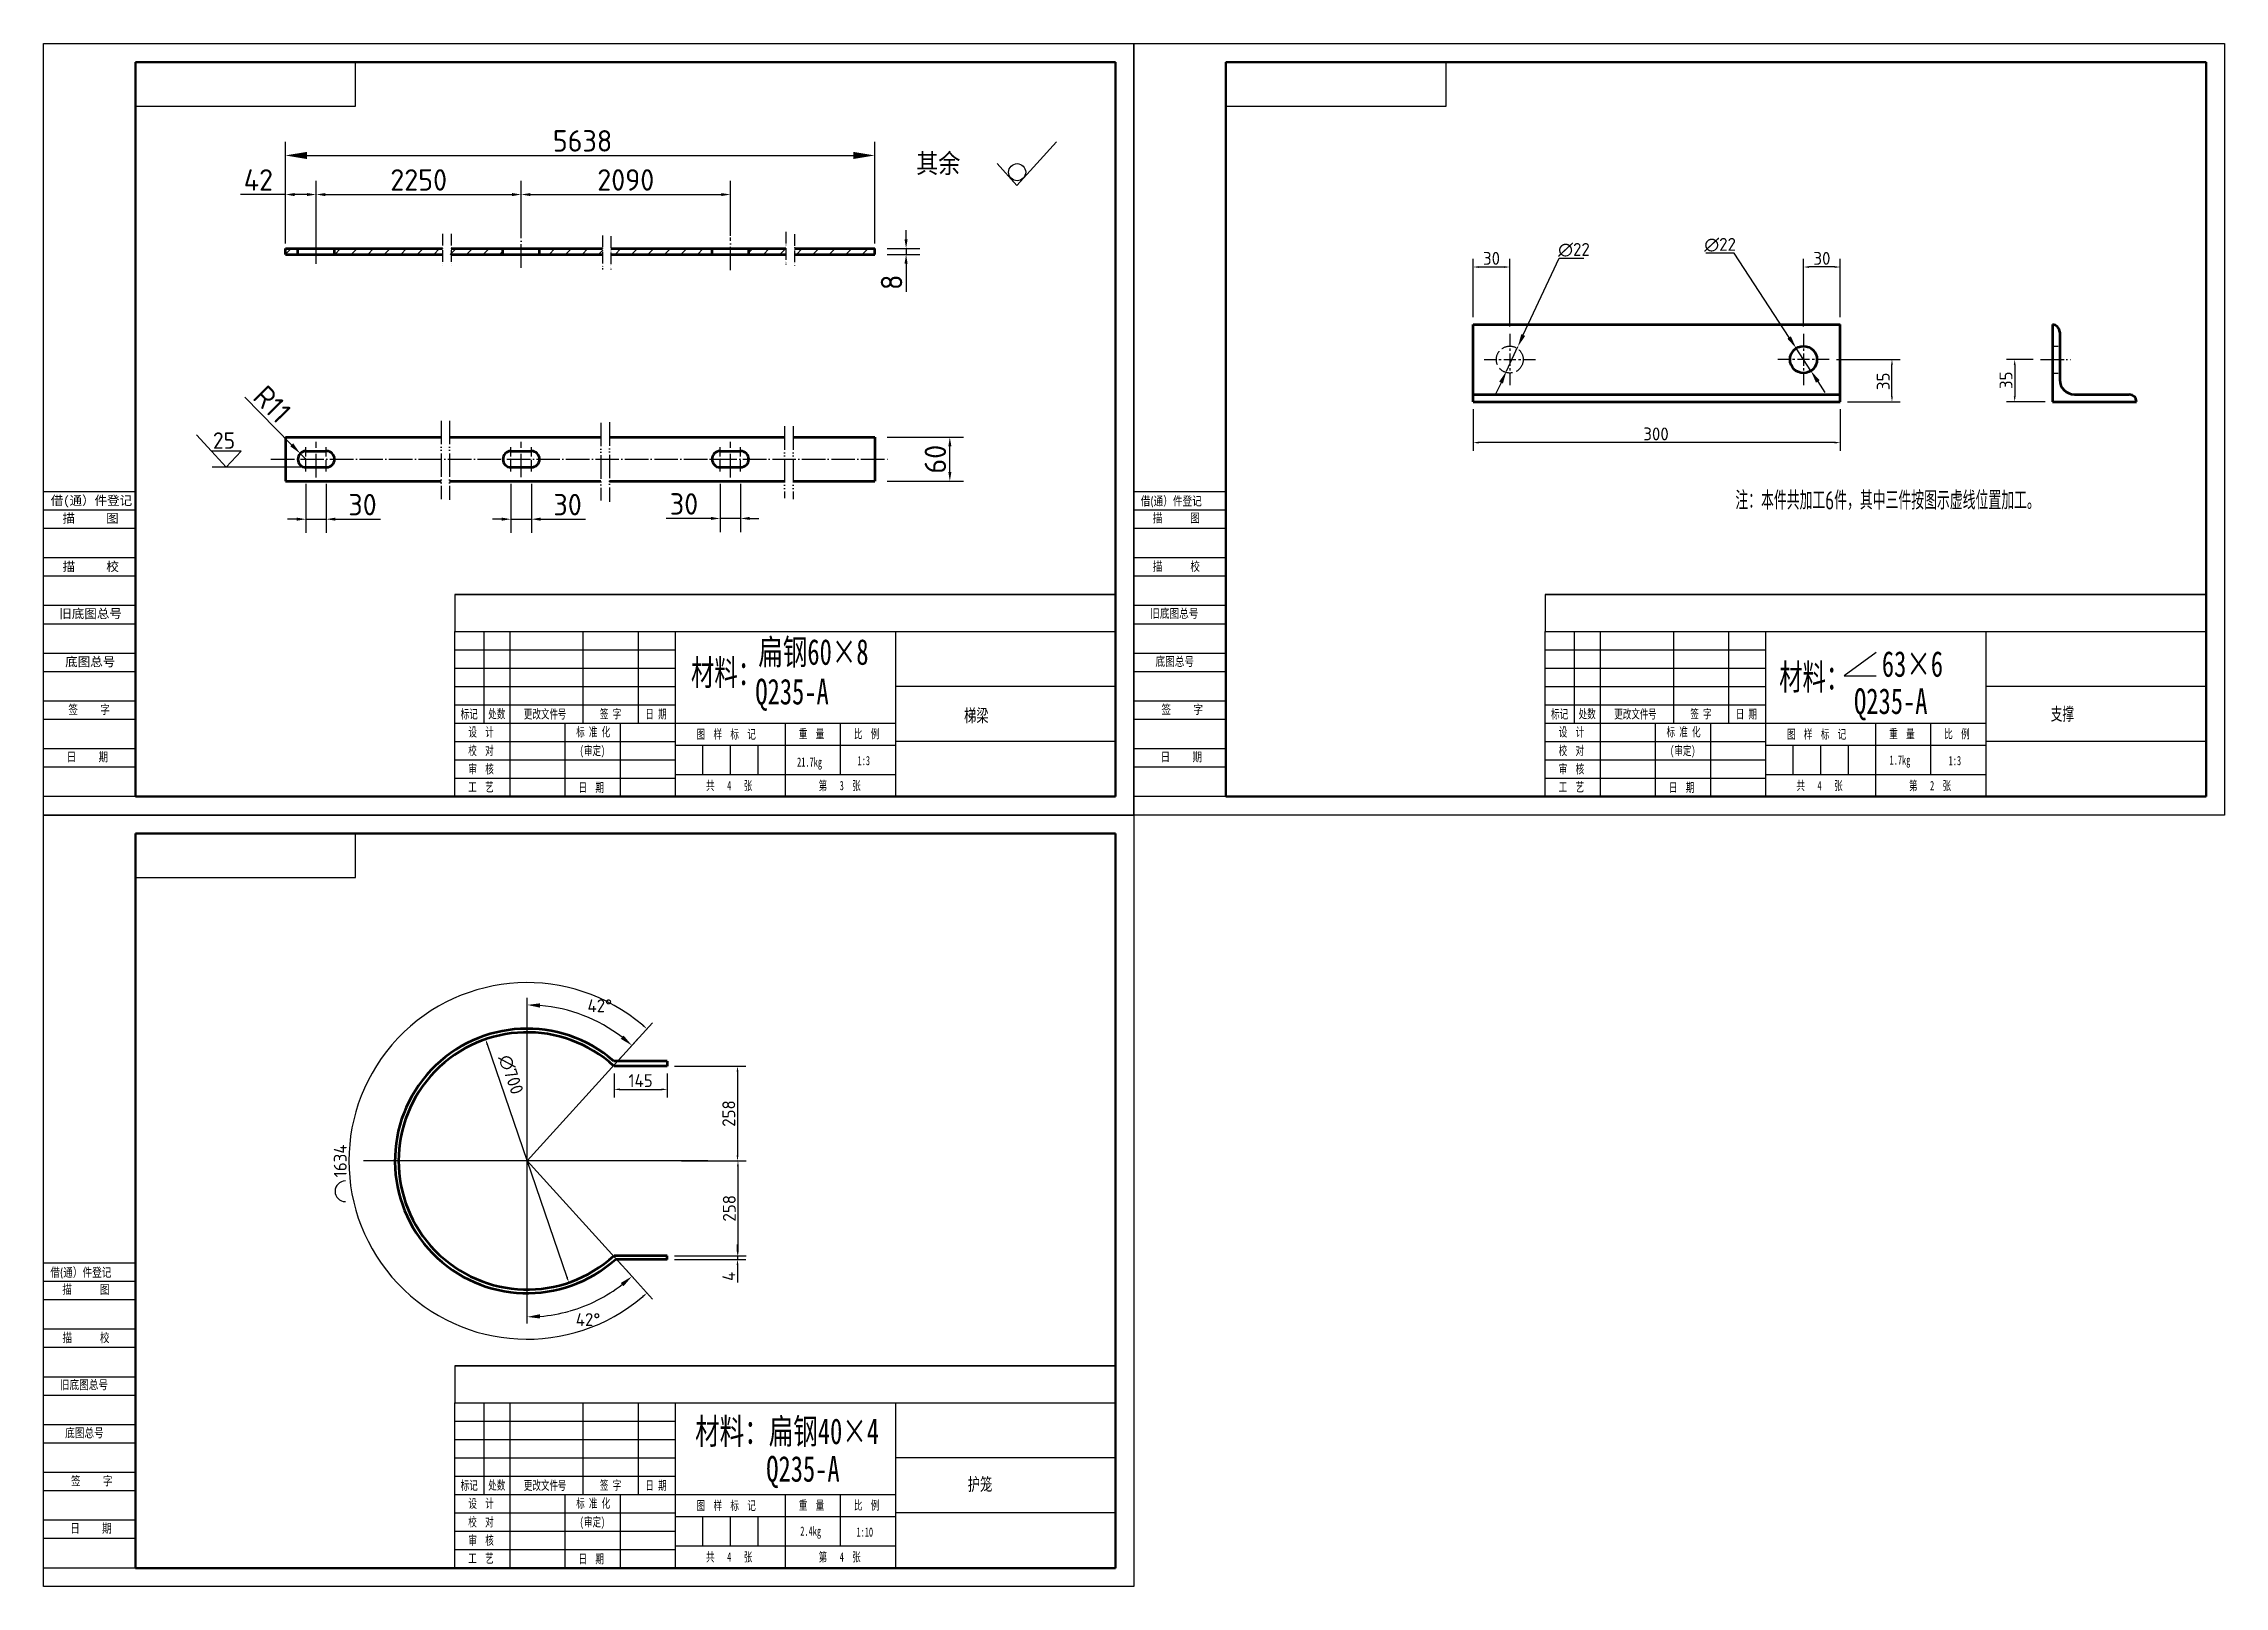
# Model space of a CAD drawing. Header units: millimetres. Extents: x 1134 to 2916, y 369 to 1629.
import ezdxf
from ezdxf.enums import TextEntityAlignment as Align

# ---------------------------------------------------------------- set-up
doc = ezdxf.new("R2010")
doc.units = ezdxf.units.MM
doc.header["$LTSCALE"] = 4
for name, pattern in [('ACAD_ISO02W100', [15, 12, -3]), ('ACAD_ISO04W100', [30, 24, -3, 0, -3]), ('ACAD_ISO05W100', [33, 24, -3, 0, -3, 0, -3]), ('CENTER', [2, 1.25, -0.25, 0.25, -0.25])]:
    doc.linetypes.add(name, pattern=pattern)
for name, color, linetype in [('双点画线', 6, 'ACAD_ISO05W100'), ('标注', 8, 'Continuous'), ('点画线', 1, 'ACAD_ISO04W100'), ('虚线', 2, 'ACAD_ISO02W100')]:
    doc.layers.add(name, color=color, linetype=linetype)
doc.layers.add('粗实线', color=4, linetype='Continuous', lineweight=70)
doc.styles.add('GB', font='Tssdeng.shx', dxfattribs={"bigfont": 'hztxt.shx'})
doc.styles.get("Standard").update_dxf_attribs({"font": 'Tssdeng.shx', "bigfont": 'hztxt.shx'})
doc.styles.add('标准', font='SIMFANG.TTF', dxfattribs={"width": 0.667})
doc.dimstyles.new('GB', dxfattribs={"dimscale": 5, "dimtxt": 3.5, "dimasz": 3.5, "dimexe": 2.25, "dimexo": 2, "dimtad": 1, "dimdec": 0, "dimtxsty": 'GB', "dimcen": 2.5, "dimadec": 0, "dimazin": 0, "dimtfac": 1, "dimtdec": 0, "dimtmove": 0, "dimatfit": 3, "dimfxl": 0, "dimarcsym": 0})
doc.dimstyles.new('GB$0', dxfattribs={"dimscale": 5, "dimtxt": 3.5, "dimasz": 1.5, "dimexe": 2.25, "dimexo": 2, "dimtad": 1, "dimdec": 0, "dimtxsty": 'GB', "dimcen": 2.5, "dimadec": 0, "dimazin": 0, "dimtfac": 1, "dimtdec": 0, "dimtmove": 0, "dimatfit": 3, "dimfxl": 0, "dimarcsym": 0})

# ---------------------------------------------------------------- blocks, each defined once
blk = doc.blocks.new('*D1')
at = {"layer": 'Defpoints', "color": 0}
for p in [(1813, 1537.8), (1331.4, 1455.8), (1813, 1455.8)]:
    blk.add_point(p, dxfattribs=at)
at = {"layer": '标注', "color": 0, "lineweight": -2}
for p, q in [((1331.4, 1465.8), (1331.4, 1549)), ((1348.9, 1537.8), (1795.5, 1537.8)), ((1813, 1465.8), (1813, 1549))]:
    blk.add_line(p, q, dxfattribs=at)
at = {"layer": '标注', "color": 0}
for points in [[(1348.9, 1540.7), (1348.9, 1534.9), (1331.4, 1537.8)], [(1795.5, 1540.7), (1795.5, 1534.9), (1813, 1537.8)]]:
    blk.add_solid(points, dxfattribs=at)
at = {"layer": '标注', "color": 0, "insert": (1574.2, 1549.7), "char_height": 17.5, "attachment_point": 5, "style": 'GB'}
blk.add_mtext('5638', dxfattribs=at)
blk = doc.blocks.new('*D2')
at = {"layer": 'Defpoints', "color": 0}
for p in [(1348.2, 1279.7), (1364.8, 1279.7), (1364.8, 1240.7)]:
    blk.add_point(p, dxfattribs=at)
at = {"layer": '标注', "color": 0, "lineweight": -2}
for p, q in [((1348.2, 1269.7), (1348.2, 1229.5)), ((1364.8, 1269.7), (1364.8, 1229.5)), ((1340.7, 1240.7), (1333.2, 1240.7)), ((1348.2, 1240.7), (1364.8, 1240.7)), ((1372.3, 1240.7), (1409, 1240.7))]:
    blk.add_line(p, q, dxfattribs=at)
at = {"layer": '标注', "color": 0}
for points in [[(1340.7, 1242), (1340.7, 1239.5), (1348.2, 1240.7)], [(1372.3, 1242), (1372.3, 1239.5), (1364.8, 1240.7)]]:
    blk.add_solid(points, dxfattribs=at)
at = {"layer": '标注', "color": 0, "insert": (1394.4, 1252.6), "char_height": 17.5, "attachment_point": 5, "style": 'GB'}
blk.add_mtext('30', dxfattribs=at)
blk = doc.blocks.new('*D3')
at = {"layer": 'Defpoints', "color": 0}
for p in [(1343.5, 1294.4), (1348.2, 1289.7)]:
    blk.add_point(p, dxfattribs=at)
at = {"layer": '标注', "color": 0, "lineweight": -2}
for p, q in [((1298.1, 1340.5), (1336.5, 1301.5)), ((1348.2, 1289.7), (1343.5, 1294.4))]:
    blk.add_line(p, q, dxfattribs=at)
at = {"layer": '标注', "color": 0}
blk.add_solid([(1337.7, 1302.7), (1335.3, 1300.3), (1343.5, 1294.4)], dxfattribs=at)
at = {"layer": '标注', "color": 0, "insert": (1320.6, 1334.6), "char_height": 17.5, "attachment_point": 5, "rotation": 314.5573, "style": 'GB'}
blk.add_mtext('R11', dxfattribs=at)
blk = doc.blocks.new('*D4')
at = {"layer": 'Defpoints', "color": 0}
for p in [(1356.5, 1505.9), (1331.4, 1465.8), (1356.5, 1454.4)]:
    blk.add_point(p, dxfattribs=at)
at = {"layer": '标注', "color": 0, "lineweight": -2}
for p, q in [((1331.4, 1475.8), (1331.4, 1517.1)), ((1356.5, 1464.4), (1356.5, 1517.1)), ((1331.4, 1505.9), (1294.7, 1505.9)), ((1349, 1505.9), (1338.9, 1505.9))]:
    blk.add_line(p, q, dxfattribs=at)
at = {"layer": '标注', "color": 0}
for points in [[(1338.9, 1507.1), (1338.9, 1504.6), (1331.4, 1505.9)], [(1349, 1507.1), (1349, 1504.6), (1356.5, 1505.9)]]:
    blk.add_solid(points, dxfattribs=at)
at = {"layer": '标注', "color": 0, "insert": (1309.3, 1517.8), "char_height": 17.5, "attachment_point": 5, "style": 'GB'}
blk.add_mtext('42', dxfattribs=at)
blk = doc.blocks.new('*D5')
at = {"layer": 'Defpoints', "color": 0}
for p in [(1515.7, 1279.7), (1532.4, 1279.7), (1532.4, 1240.7)]:
    blk.add_point(p, dxfattribs=at)
at = {"layer": '标注', "color": 0, "lineweight": -2}
for p, q in [((1515.7, 1269.7), (1515.7, 1229.5)), ((1532.4, 1269.7), (1532.4, 1229.5)), ((1508.2, 1240.7), (1500.7, 1240.7)), ((1515.7, 1240.7), (1532.4, 1240.7)), ((1539.9, 1240.7), (1576.5, 1240.7))]:
    blk.add_line(p, q, dxfattribs=at)
at = {"layer": '标注', "color": 0}
for points in [[(1508.2, 1242), (1508.2, 1239.5), (1515.7, 1240.7)], [(1539.9, 1242), (1539.9, 1239.5), (1532.4, 1240.7)]]:
    blk.add_solid(points, dxfattribs=at)
at = {"layer": '标注', "color": 0, "insert": (1562, 1252.6), "char_height": 17.5, "attachment_point": 5, "style": 'GB'}
blk.add_mtext('30', dxfattribs=at)
blk = doc.blocks.new('*D6')
at = {"layer": 'Defpoints', "color": 0}
for p in [(1686.6, 1279.7), (1703.3, 1279.7), (1703.3, 1241.3)]:
    blk.add_point(p, dxfattribs=at)
at = {"layer": '标注', "color": 0, "lineweight": -2}
for p, q in [((1686.6, 1269.7), (1686.6, 1230.1)), ((1703.3, 1269.7), (1703.3, 1230.1)), ((1679.1, 1241.3), (1642.5, 1241.3)), ((1703.3, 1241.3), (1686.6, 1241.3)), ((1710.8, 1241.3), (1718.3, 1241.3))]:
    blk.add_line(p, q, dxfattribs=at)
at = {"layer": '标注', "color": 0}
for points in [[(1679.1, 1242.6), (1679.1, 1240.1), (1686.6, 1241.3)], [(1710.8, 1242.6), (1710.8, 1240.1), (1703.3, 1241.3)]]:
    blk.add_solid(points, dxfattribs=at)
at = {"layer": '标注', "color": 0, "insert": (1657.1, 1253.2), "char_height": 17.5, "attachment_point": 5, "style": 'GB'}
blk.add_mtext('30', dxfattribs=at)
blk = doc.blocks.new('*D7')
at = {"layer": 'Defpoints', "color": 0}
for p in [(1524.1, 1505.9), (1356.5, 1487.9), (1524.1, 1462.1)]:
    blk.add_point(p, dxfattribs=at)
at = {"layer": '标注', "color": 0, "lineweight": -2}
for p, q in [((1356.5, 1497.9), (1356.5, 1517.1)), ((1524.1, 1472.1), (1524.1, 1517.1)), ((1364, 1505.9), (1516.6, 1505.9))]:
    blk.add_line(p, q, dxfattribs=at)
at = {"layer": '标注', "color": 0}
for points in [[(1364, 1507.1), (1364, 1504.6), (1356.5, 1505.9)], [(1516.6, 1507.1), (1516.6, 1504.6), (1524.1, 1505.9)]]:
    blk.add_solid(points, dxfattribs=at)
at = {"layer": '标注', "color": 0, "insert": (1440.3, 1517.8), "char_height": 17.5, "attachment_point": 5, "style": 'GB'}
blk.add_mtext('2250', dxfattribs=at)
blk = doc.blocks.new('*D8')
at = {"layer": 'Defpoints', "color": 0}
for p in [(1524.1, 1505.9), (1695, 1505.9), (1695, 1462.1)]:
    blk.add_point(p, dxfattribs=at)
at = {"layer": '标注', "color": 0, "lineweight": -2}
for p, q in [((1524.1, 1515.9), (1524.1, 1517.1)), ((1695, 1472.1), (1695, 1517.1)), ((1531.6, 1505.9), (1687.5, 1505.9))]:
    blk.add_line(p, q, dxfattribs=at)
at = {"layer": '标注', "color": 0}
for points in [[(1531.6, 1507.1), (1531.6, 1504.6), (1524.1, 1505.9)], [(1687.5, 1507.1), (1687.5, 1504.6), (1695, 1505.9)]]:
    blk.add_solid(points, dxfattribs=at)
at = {"layer": '标注', "color": 0, "insert": (1609.5, 1517.8), "char_height": 17.5, "attachment_point": 5, "style": 'GB'}
blk.add_mtext('2090', dxfattribs=at)
blk = doc.blocks.new('*D9')
at = {"layer": 'Defpoints', "color": 0}
for p in [(1813, 1307.7), (1874.3, 1307.7), (1813, 1271.7)]:
    blk.add_point(p, dxfattribs=at)
at = {"layer": '标注', "color": 0, "lineweight": -2}
for p, q in [((1823, 1307.7), (1885.6, 1307.7)), ((1874.3, 1279.2), (1874.3, 1300.2)), ((1823, 1271.7), (1885.6, 1271.7))]:
    blk.add_line(p, q, dxfattribs=at)
at = {"layer": '标注', "color": 0}
for points in [[(1873.1, 1300.2), (1875.6, 1300.2), (1874.3, 1307.7)], [(1873.1, 1279.2), (1875.6, 1279.2), (1874.3, 1271.7)]]:
    blk.add_solid(points, dxfattribs=at)
at = {"layer": '标注', "color": 0, "insert": (1862.5, 1289.7), "char_height": 17.5, "attachment_point": 5, "rotation": 90, "style": 'GB'}
blk.add_mtext('60', dxfattribs=at)
blk = doc.blocks.new('*D10')
at = {"layer": 'Defpoints', "color": 0}
for p in [(1813, 1461.8), (1813, 1457), (1838.6, 1457)]:
    blk.add_point(p, dxfattribs=at)
at = {"layer": '标注', "color": 0, "lineweight": -2}
for p, q in [((1823, 1461.8), (1849.8, 1461.8)), ((1838.6, 1469.3), (1838.6, 1476.8)), ((1838.6, 1461.8), (1838.6, 1457)), ((1823, 1457), (1849.8, 1457)), ((1838.6, 1449.5), (1838.6, 1426.4))]:
    blk.add_line(p, q, dxfattribs=at)
at = {"layer": '标注', "color": 0}
for points in [[(1837.3, 1469.3), (1839.8, 1469.3), (1838.6, 1461.8)], [(1837.3, 1449.5), (1839.8, 1449.5), (1838.6, 1457)]]:
    blk.add_solid(points, dxfattribs=at)
at = {"layer": '标注', "color": 0, "insert": (1826.7, 1434.2), "char_height": 17.5, "attachment_point": 5, "rotation": 90, "style": 'GB'}
blk.add_mtext('8', dxfattribs=at)

msp = doc.modelspace()

# ---------------------------------------------------------------- hatches: boundary and pattern name
at = {"layer": '标注'}
h = msp.add_hatch(dxfattribs=at)
h.set_pattern_fill('ANSI31', color=256, scale=3, style=0)
h.set_pattern_definition([(45, (1331.3515, 1457.041), (-6.7352, 6.7352), [])])
h.paths.add_polyline_path([(1341.6, 1461.8), (1331.4, 1461.8), (1331.4, 1457), (1341.6, 1457)])
h.paths.add_polyline_path([(1509.1, 1461.8), (1371.6, 1461.8), (1371.6, 1457), (1509.1, 1457)])
h.paths.add_polyline_path([(1813, 1461.8), (1710, 1461.8), (1710, 1457), (1813, 1457)])
h.paths.add_polyline_path([(1590.4, 1457), (1590.4, 1461.8), (1539.1, 1461.8), (1539.1, 1457)])
h.paths.add_polyline_path([(1597.4, 1461.8), (1597.4, 1457), (1680, 1457), (1680, 1461.8)])

# ---------------------------------------------------------------- linework, layer by layer
at = {"lineweight": -3}
for p, q in [((1133.8, 999.1), (1133.8, 1629.1)), ((1133.8, 1629.1), (2024.8, 1629.1)), ((2024.8, 1629.1), (2024.8, 999.1)), ((2024.8, 999.1), (2024.8, 1629.1)), ((2024.8, 1629.1), (2915.8, 1629.1)), ((2915.8, 1629.1), (2915.8, 999.1)), ((1388.8, 1578.1), (1388.8, 1614.1)), ((2279.8, 1578.1), (2279.8, 1614.1)), ((1208.8, 1578.1), (1388.8, 1578.1)), ((2099.8, 1578.1), (2279.8, 1578.1)), ((1208.8, 1263.1), (1133.8, 1263.1)), ((1208.8, 1248.1), (1133.8, 1248.1)), ((2009.8, 1242.1), (2009.8, 1263.1)), ((2099.8, 1263.1), (2024.8, 1263.1)), ((2099.8, 1248.1), (2024.8, 1248.1)), ((2900.8, 1242.1), (2900.8, 1263.1)), ((1208.8, 1233.1), (1133.8, 1233.1)), ((2009.8, 1221.1), (2009.8, 1242.1)), ((2099.8, 1233.1), (2024.8, 1233.1)), ((2900.8, 1221.1), (2900.8, 1242.1)), ((2009.8, 1221.1), (2009.8, 1179.1)), ((2009.8, 1179.1), (2009.8, 1221.1)), ((2009.8, 1221.1), (2009.8, 1179.1)), ((2900.8, 1221.1), (2900.8, 1179.1)), ((2900.8, 1179.1), (2900.8, 1221.1)), ((2900.8, 1221.1), (2900.8, 1179.1)), ((1208.8, 1209.1), (1133.8, 1209.1)), ((1208.8, 1194.1), (1133.8, 1194.1)), ((2099.8, 1209.1), (2024.8, 1209.1)), ((2099.8, 1194.1), (2024.8, 1194.1)), ((1469.8, 1179.1), (1493.8, 1179.1)), ((2009.8, 1179.1), (1469.8, 1179.1)), ((1469.8, 1179.1), (1469.8, 1149.1)), ((1493.8, 1179.1), (1613.8, 1179.1)), ((1613.8, 1179.1), (1745.8, 1179.1)), ((1745.8, 1179.1), (1769.8, 1179.1)), ((1769.8, 1179.1), (1883.8, 1179.1)), ((1883.8, 1179.1), (1949.8, 1179.1)), ((1949.8, 1179.1), (2009.8, 1179.1)), ((2009.8, 1149.1), (2009.8, 1179.1)), ((2360.8, 1179.1), (2384.8, 1179.1)), ((2900.8, 1179.1), (2360.8, 1179.1)), ((2360.8, 1179.1), (2360.8, 1149.1)), ((2384.8, 1179.1), (2504.8, 1179.1)), ((2504.8, 1179.1), (2636.8, 1179.1)), ((2636.8, 1179.1), (2660.8, 1179.1)), ((2660.8, 1179.1), (2774.8, 1179.1)), ((2774.8, 1179.1), (2840.8, 1179.1)), ((2840.8, 1179.1), (2900.8, 1179.1)), ((2900.8, 1149.1), (2900.8, 1179.1)), ((1208.8, 1170.1), (1133.8, 1170.1)), ((2099.8, 1170.1), (2024.8, 1170.1)), ((1208.8, 1155.1), (1133.8, 1155.1)), ((1469.8, 1014.1), (1469.8, 1149.1)), ((1469.8, 1149.1), (2009.8, 1149.1)), ((1469.8, 1149.1), (2009.8, 1149.1)), ((1493.8, 1074.1), (1493.8, 1149.1)), ((1514.8, 1149.1), (1514.8, 1014.1)), ((1574.8, 1074.1), (1574.8, 1149.1)), ((1619.8, 1074.1), (1619.8, 1149.1)), ((1649.8, 1149.1), (1649.8, 1014.1)), ((1829.8, 1149.1), (1829.8, 1014.1)), ((2009.8, 1149.1), (2009.8, 1014.1)), ((2099.8, 1155.1), (2024.8, 1155.1)), ((2360.8, 1014.1), (2360.8, 1149.1)), ((2360.8, 1149.1), (2900.8, 1149.1)), ((2360.8, 1149.1), (2900.8, 1149.1)), ((2384.8, 1074.1), (2384.8, 1149.1)), ((2405.8, 1149.1), (2405.8, 1014.1)), ((2465.8, 1074.1), (2465.8, 1149.1)), ((2510.8, 1074.1), (2510.8, 1149.1)), ((2540.8, 1149.1), (2540.8, 1014.1)), ((2720.8, 1149.1), (2720.8, 1014.1)), ((2900.8, 1149.1), (2900.8, 1014.1)), ((1208.8, 1131.1), (1133.8, 1131.1)), ((1208.8, 1131.1), (1133.8, 1131.1)), ((1469.8, 1134.1), (1649.8, 1134.1)), ((2099.8, 1131.1), (2024.8, 1131.1)), ((2099.8, 1131.1), (2024.8, 1131.1)), ((2360.8, 1134.1), (2540.8, 1134.1)), ((2631.4, 1131.8), (2605.2, 1112.8)), ((1208.8, 1116.1), (1133.8, 1116.1)), ((1469.8, 1119.1), (1649.8, 1119.1)), ((2099.8, 1116.1), (2024.8, 1116.1)), ((2360.8, 1119.1), (2540.8, 1119.1)), ((2605.2, 1112.8), (2631.4, 1112.8)), ((1208.8, 1092.1), (1133.8, 1092.1)), ((1469.8, 1104.1), (1649.8, 1104.1)), ((1469.8, 1089.1), (1649.8, 1089.1)), ((2009.8, 1104.1), (1829.8, 1104.1)), ((2099.8, 1092.1), (2024.8, 1092.1)), ((2360.8, 1104.1), (2540.8, 1104.1)), ((2360.8, 1089.1), (2540.8, 1089.1)), ((2900.8, 1104.1), (2720.8, 1104.1)), ((1208.8, 1077.1), (1133.8, 1077.1)), ((1469.8, 1074.1), (1829.8, 1074.1)), ((1559.8, 1074.1), (1559.8, 1014.1)), ((1604.8, 1074.1), (1604.8, 1014.1)), ((1739.8, 1074.1), (1739.8, 1014.1)), ((1784.8, 1074.1), (1784.8, 1032.1)), ((2099.8, 1077.1), (2024.8, 1077.1)), ((2360.8, 1074.1), (2720.8, 1074.1)), ((2450.8, 1074.1), (2450.8, 1014.1)), ((2495.8, 1074.1), (2495.8, 1014.1)), ((2630.8, 1074.1), (2630.8, 1014.1)), ((2675.8, 1074.1), (2675.8, 1032.1)), ((1208.8, 1053.1), (1133.8, 1053.1)), ((1469.8, 1059.1), (1649.8, 1059.1)), ((1649.8, 1056.1), (1829.8, 1056.1)), ((1672.3, 1056.1), (1672.3, 1032.1)), ((1694.8, 1056.1), (1694.8, 1032.1)), ((1717.3, 1056.1), (1717.3, 1032.1)), ((2009.8, 1059.1), (1829.8, 1059.1)), ((2099.8, 1053.1), (2024.8, 1053.1)), ((2360.8, 1059.1), (2540.8, 1059.1)), ((2540.8, 1056.1), (2720.8, 1056.1)), ((2563.3, 1056.1), (2563.3, 1032.1)), ((2585.8, 1056.1), (2585.8, 1032.1)), ((2608.3, 1056.1), (2608.3, 1032.1)), ((2900.8, 1059.1), (2720.8, 1059.1)), ((1208.8, 1038.1), (1133.8, 1038.1)), ((1469.8, 1044.1), (1649.8, 1044.1)), ((2099.8, 1038.1), (2024.8, 1038.1)), ((2360.8, 1044.1), (2540.8, 1044.1)), ((1469.8, 1029.1), (1559.8, 1029.1)), ((1559.8, 1029.1), (1649.8, 1029.1)), ((1649.8, 1032.1), (1829.8, 1032.1)), ((2360.8, 1029.1), (2450.8, 1029.1)), ((2450.8, 1029.1), (2540.8, 1029.1)), ((2540.8, 1032.1), (2720.8, 1032.1)), ((1208.8, 1014.1), (1133.8, 1014.1)), ((2024.8, 999.1), (1133.8, 999.1)), ((1133.8, 369.1), (1133.8, 999.1)), ((1133.8, 999.1), (2024.8, 999.1)), ((2009.8, 1014.1), (1469.8, 1014.1)), ((2099.8, 1014.1), (2024.8, 1014.1)), ((2915.8, 999.1), (2024.8, 999.1)), ((2024.8, 999.1), (2024.8, 369.1)), ((2900.8, 1014.1), (2360.8, 1014.1)), ((1388.8, 948.1), (1388.8, 984.1)), ((1208.8, 948.1), (1388.8, 948.1)), ((1208.8, 633.1), (1133.8, 633.1)), ((2009.8, 612.1), (2009.8, 633.1)), ((1208.8, 618.1), (1133.8, 618.1)), ((2009.8, 591.1), (2009.8, 612.1)), ((1208.8, 603.1), (1133.8, 603.1)), ((2009.8, 591.1), (2009.8, 549.1)), ((2009.8, 549.1), (2009.8, 591.1)), ((2009.8, 591.1), (2009.8, 549.1)), ((1208.8, 579.1), (1133.8, 579.1)), ((1208.8, 564.1), (1133.8, 564.1)), ((1208.8, 540.1), (1133.8, 540.1)), ((1469.8, 549.1), (1493.8, 549.1)), ((2009.8, 549.1), (1469.8, 549.1)), ((1469.8, 549.1), (1469.8, 519.1)), ((1493.8, 549.1), (1613.8, 549.1)), ((1613.8, 549.1), (1745.8, 549.1)), ((1745.8, 549.1), (1769.8, 549.1)), ((1769.8, 549.1), (1883.8, 549.1)), ((1883.8, 549.1), (1949.8, 549.1)), ((1949.8, 549.1), (2009.8, 549.1)), ((2009.8, 519.1), (2009.8, 549.1)), ((1208.8, 525.1), (1133.8, 525.1)), ((1469.8, 384.1), (1469.8, 519.1)), ((1469.8, 519.1), (2009.8, 519.1)), ((1469.8, 519.1), (2009.8, 519.1)), ((1493.8, 444.1), (1493.8, 519.1)), ((1514.8, 519.1), (1514.8, 384.1)), ((1574.8, 444.1), (1574.8, 519.1)), ((1619.8, 444.1), (1619.8, 519.1)), ((1649.8, 519.1), (1649.8, 384.1)), ((1829.8, 519.1), (1829.8, 384.1)), ((2009.8, 519.1), (2009.8, 384.1)), ((1208.8, 501.1), (1133.8, 501.1)), ((1208.8, 501.1), (1133.8, 501.1)), ((1469.8, 504.1), (1649.8, 504.1)), ((1208.8, 486.1), (1133.8, 486.1)), ((1469.8, 489.1), (1649.8, 489.1)), ((1469.8, 474.1), (1649.8, 474.1)), ((2009.8, 474.1), (1829.8, 474.1)), ((1208.8, 462.1), (1133.8, 462.1)), ((1208.8, 447.1), (1133.8, 447.1)), ((1469.8, 459.1), (1649.8, 459.1)), ((1469.8, 444.1), (1829.8, 444.1)), ((1469.8, 429.1), (1649.8, 429.1)), ((1559.8, 444.1), (1559.8, 384.1)), ((1604.8, 444.1), (1604.8, 384.1)), ((1739.8, 444.1), (1739.8, 384.1)), ((1784.8, 444.1), (1784.8, 402.1)), ((2009.8, 429.1), (1829.8, 429.1)), ((1208.8, 423.1), (1133.8, 423.1)), ((1469.8, 414.1), (1649.8, 414.1)), ((1649.8, 426.1), (1829.8, 426.1)), ((1672.3, 426.1), (1672.3, 402.1)), ((1694.8, 426.1), (1694.8, 402.1)), ((1717.3, 426.1), (1717.3, 402.1)), ((1208.8, 408.1), (1133.8, 408.1)), ((1469.8, 399.1), (1559.8, 399.1)), ((1559.8, 399.1), (1649.8, 399.1)), ((1649.8, 402.1), (1829.8, 402.1)), ((1208.8, 384.1), (1133.8, 384.1)), ((2009.8, 384.1), (1469.8, 384.1)), ((2024.8, 369.1), (1133.8, 369.1))]:
    msp.add_line(p, q, dxfattribs=at)
at = {"lineweight": 50}
for p, q in [((1208.8, 1014.1), (1208.8, 1614.1)), ((1208.8, 1614.1), (2009.8, 1614.1)), ((2009.8, 1614.1), (2009.8, 1014.1)), ((2099.8, 1014.1), (2099.8, 1614.1)), ((2099.8, 1614.1), (2900.8, 1614.1)), ((2900.8, 1614.1), (2900.8, 1014.1)), ((2009.8, 1014.1), (1208.8, 1014.1)), ((2900.8, 1014.1), (2099.8, 1014.1)), ((1208.8, 384.1), (1208.8, 984.1)), ((1208.8, 984.1), (2009.8, 984.1)), ((2009.8, 984.1), (2009.8, 384.1)), ((2009.8, 384.1), (1208.8, 384.1))]:
    msp.add_line(p, q, dxfattribs=at)
for p, q in [((1604.4, 799.7), (1631.4, 829.4)), ((1561.5, 621.5), (1496.4, 811.7)), ((1610.1, 805.9), (1619.1, 815.9)), ((1599.9, 788), (1599.9, 768.3)), ((1643.4, 788), (1643.4, 768.3)), ((1649.4, 794), (1707.6, 794)), ((1700.8, 789.5), (1700.8, 721.1)), ((1604.4, 775), (1638.9, 775)), ((1655.1, 716.6), (1707.6, 716.6)), ((1655.1, 716.6), (1707.9, 716.6)), ((1701.2, 712.1), (1701.2, 643.7)), ((1700.8, 643.7), (1700.8, 648.2)), ((1604.4, 633.6), (1631.4, 603.8)), ((1610.1, 627.3), (1619.1, 617.3)), ((1649.4, 639.2), (1707.6, 639.2)), ((1649.4, 636.2), (1707.6, 636.2)), ((1655.4, 639.2), (1707.9, 639.2)), ((1700.8, 639.2), (1700.8, 636.2)), ((1700.8, 631.7), (1700.8, 617.4))]:
    msp.add_line(p, q)
for radius, start, end in [(145.6, 49.5116, 310.4884), (127.4, 52.4651, 85.2759), (127.4, 285.9797, 307.5349), (127.4, 274.7241, 285.729)]:
    msp.add_arc((1528.9, 716.6), radius, start, end)
at = {"linetype": 'Continuous'}
msp.add_arc((1380.4, 691.8), 8.4, 90, 270, dxfattribs=at)
for points in [[(1539.4, 841.8), (1539.5, 845.3), (1528.9, 844)], [(1624, 827.9), (1623, 826.8), (1626.9, 824.4)], [(1497.1, 811.9), (1495.7, 811.5), (1494.9, 816)], [(1607.7, 819), (1605.4, 816.3), (1614.6, 810.9)], [(1700.1, 789.5), (1701.6, 789.5), (1700.8, 794)], [(1604.4, 775.8), (1604.4, 774.3), (1599.9, 775)], [(1638.9, 775.8), (1638.9, 774.3), (1643.4, 775)], [(1700.1, 721.1), (1701.6, 721.1), (1700.8, 716.6)], [(1700.4, 712.1), (1701.9, 712.1), (1701.2, 716.6)], [(1700.1, 643.7), (1701.6, 643.7), (1700.8, 639.2)], [(1700.4, 643.7), (1701.9, 643.7), (1701.2, 639.2)], [(1700.1, 631.7), (1701.6, 631.7), (1700.8, 636.2)], [(1562.2, 621.8), (1560.8, 621.3), (1562.9, 617.3)], [(1605.4, 616.9), (1607.7, 614.3), (1614.6, 622.3)], [(1623, 606.4), (1624, 605.3), (1626.9, 608.8)], [(1539.5, 587.9), (1539.4, 591.4), (1528.9, 589.2)]]:
    msp.add_solid(points)
at = {"layer": '双点画线', "ltscale": 0.1}
for p, q in [((1459.8, 1473.8), (1459.8, 1447)), ((1466.8, 1473.8), (1466.8, 1447)), ((1590.4, 1472.5), (1590.4, 1444.6)), ((1597.4, 1471.9), (1597.4, 1444.6)), ((1740.4, 1475.5), (1740.4, 1448.4)), ((1747.4, 1473.6), (1747.4, 1446.8))]:
    msp.add_line(p, q, dxfattribs=at)
at = {"layer": '双点画线', "ltscale": 0.2}
for p, q in [((1458.6, 1321.1), (1458.6, 1257.2)), ((1465.6, 1321.1), (1465.6, 1256.5)), ((1589.2, 1319.5), (1589.2, 1255.9)), ((1596.2, 1319.9), (1596.2, 1255)), ((1739.2, 1316.6), (1739.2, 1257.8)), ((1746.2, 1316.6), (1746.2, 1257.2))]:
    msp.add_line(p, q, dxfattribs=at)
at = {"layer": '标注', "ltscale": 10}
for p, q in [((1945.4, 1531.1), (1961.6, 1548.9)), ((1929.2, 1513.3), (1913, 1531.1)), ((1929.2, 1513.3), (1945.4, 1531.1)), ((1270.9, 1296.4), (1258.7, 1309.7)), ((1283.1, 1283.1), (1270.9, 1296.4)), ((1295.2, 1296.4), (1270.9, 1296.4)), ((1348, 1283.1), (1271.5, 1283.1)), ((1283.1, 1283.1), (1295.2, 1296.4))]:
    msp.add_line(p, q, dxfattribs=at)
at = {"layer": '标注', "ltscale": 0.5}
for p, q in [((2301.9, 1405.6), (2301.9, 1453.4)), ((2306.4, 1446.7), (2327.4, 1446.7)), ((2331.9, 1398.1), (2331.9, 1453.4)), ((2571.9, 1398.1), (2571.9, 1453.4)), ((2597.4, 1446.7), (2576.4, 1446.7)), ((2601.9, 1405.6), (2601.9, 1453.4)), ((2598.9, 1371.1), (2650.9, 1371.1)), ((2644.2, 1341.1), (2644.2, 1366.6)), ((2607.9, 1336.6), (2650.9, 1336.6)), ((2301.9, 1330.6), (2301.9, 1296.5)), ((2601.9, 1330.6), (2601.9, 1296.5)), ((2597.4, 1303.3), (2306.4, 1303.3))]:
    msp.add_line(p, q, dxfattribs=at)
at = {"layer": '标注'}
for p, q in [((2342.9, 1391.2), (2372.2, 1453.9)), ((2372.2, 1453.9), (2392.5, 1453.9)), ((2515.3, 1458), (2492, 1458)), ((2560.1, 1389.1), (2515.3, 1458)), ((2329.2, 1361.7), (2338.5, 1381.7)), ((2577.9, 1361.9), (2565.9, 1380.3)), ((2759.6, 1371.1), (2737.7, 1371.1)), ((2744.5, 1366.6), (2744.5, 1341.1)), ((2324.8, 1352.2), (2320.3, 1342.7)), ((2583.6, 1353.1), (2589.3, 1344.3)), ((2769.3, 1336.6), (2737.7, 1336.6))]:
    msp.add_line(p, q, dxfattribs=at)
at = {"layer": '标注', "ltscale": 10}
msp.add_circle((1929.3, 1524.1), 6.99, dxfattribs=at)
at = {"layer": '标注', "ltscale": 0.5}
for points in [[(2306.4, 1447.4), (2306.4, 1445.9), (2301.9, 1446.7)], [(2327.4, 1447.4), (2327.4, 1445.9), (2331.9, 1446.7)], [(2576.4, 1447.4), (2576.4, 1445.9), (2571.9, 1446.7)], [(2597.4, 1447.4), (2597.4, 1445.9), (2601.9, 1446.7)], [(2643.4, 1366.6), (2644.9, 1366.6), (2644.2, 1371.1)], [(2643.4, 1341.1), (2644.9, 1341.1), (2644.2, 1336.6)], [(2306.4, 1304), (2306.4, 1302.5), (2301.9, 1303.3)], [(2597.4, 1304), (2597.4, 1302.5), (2601.9, 1303.3)]]:
    msp.add_solid(points, dxfattribs=at)
at = {"layer": '标注'}
for points in [[(2341.3, 1391.9), (2344.5, 1390.4), (2338.5, 1381.7)], [(2561.6, 1390.1), (2558.7, 1388.2), (2565.9, 1380.3)], [(2323.2, 1353), (2326.3, 1351.5), (2329.2, 1361.7)], [(2585.1, 1354.1), (2582.1, 1352.2), (2577.9, 1361.9)], [(2743.7, 1366.6), (2745.2, 1366.6), (2744.5, 1371.1)], [(2743.7, 1341.1), (2745.2, 1341.1), (2744.5, 1336.6)]]:
    msp.add_solid(points, dxfattribs=at)
at = {"layer": '点画线', "ltscale": 0.2}
for p, q in [((1356.5, 1449.3), (1356.5, 1470.7)), ((1524.1, 1446.1), (1524.1, 1473.1)), ((1695, 1444), (1695, 1470.8)), ((2765.6, 1371.1), (2790, 1371.1)), ((1356.5, 1274.9), (1356.5, 1303.9)), ((1524.1, 1275), (1524.1, 1304)), ((1695, 1274.9), (1695, 1303.9)), ((1319.6, 1289.7), (1823.7, 1289.7))]:
    msp.add_line(p, q, dxfattribs=at)
at = {"layer": '点画线', "linetype": 'CENTER', "ltscale": 2}
for p, q in [((2331.9, 1392.1), (2331.9, 1350.1)), ((2571.9, 1392.1), (2571.9, 1350.1)), ((2310.9, 1371.1), (2352.9, 1371.1)), ((2592.9, 1371.1), (2550.9, 1371.1))]:
    msp.add_line(p, q, dxfattribs=at)
at = {"layer": '点画线', "ltscale": 0.1}
for p, q in [((1348.2, 1279.7), (1348.2, 1299.6)), ((1364.8, 1279.7), (1364.8, 1299.6)), ((1515.7, 1279.7), (1515.7, 1299.6)), ((1532.4, 1279.7), (1532.4, 1299.6)), ((1686.6, 1279.7), (1686.6, 1299.6)), ((1703.3, 1279.7), (1703.3, 1299.6))]:
    msp.add_line(p, q, dxfattribs=at)
at = {"layer": '点画线', "ltscale": 4}
for p, q in [((1528.9, 583.7), (1528.9, 849.9)), ((1528.9, 716.6), (1606, 801.5)), ((1676.5, 716.6), (1395.3, 716.6)), ((1528.9, 716.6), (1606, 631.8))]:
    msp.add_line(p, q, dxfattribs=at)
at = {"layer": '粗实线'}
for p, q in [((1331.4, 1457), (1331.4, 1461.8)), ((1331.4, 1461.8), (1459.8, 1461.8)), ((1341.6, 1457), (1341.6, 1461.8)), ((1371.6, 1457), (1371.6, 1461.8)), ((1466.8, 1461.8), (1590.4, 1461.8)), ((1509.1, 1457), (1509.1, 1461.8)), ((1539.1, 1457), (1539.1, 1461.8)), ((1597.4, 1461.8), (1740.4, 1461.8)), ((1680, 1457), (1680, 1461.8)), ((1710, 1457), (1710, 1461.8)), ((1747.4, 1461.8), (1813, 1461.8)), ((1813, 1457), (1813, 1461.8)), ((1331.4, 1457), (1459.8, 1457)), ((1466.8, 1457), (1590.4, 1457)), ((1597.4, 1457), (1740.4, 1457)), ((1747.4, 1457), (1813, 1457)), ((2301.9, 1399.6), (2601.9, 1399.6)), ((2301.9, 1399.6), (2586.9, 1399.6)), ((2301.9, 1399.6), (2586.9, 1399.6)), ((2301.9, 1336.6), (2301.9, 1399.6)), ((2601.9, 1336.6), (2601.9, 1399.6)), ((2775.3, 1399.6), (2775.3, 1399.6)), ((2775.3, 1399.6), (2775.3, 1336.6)), ((2781.3, 1393.6), (2781.3, 1354.6)), ((2301.9, 1342.6), (2601.9, 1342.6)), ((2301.9, 1336.6), (2601.9, 1336.6)), ((2793.3, 1342.6), (2838, 1342.6)), ((2844, 1336.6), (2844, 1336.6)), ((1331.4, 1307.7), (1458.6, 1307.7)), ((1331.4, 1307.7), (1331.4, 1271.7)), ((1465.6, 1307.7), (1589.2, 1307.7)), ((1596.2, 1307.7), (1739.2, 1307.7)), ((1746.2, 1307.7), (1813, 1307.7)), ((1813, 1307.7), (1813, 1271.7)), ((1348, 1296.3), (1365, 1296.3)), ((1348.2, 1283.1), (1365, 1283.1)), ((1515.6, 1296.3), (1532.5, 1296.3)), ((1515.7, 1283.1), (1532.5, 1283.1)), ((1686.5, 1296.3), (1703.4, 1296.3)), ((1686.6, 1283.1), (1703.4, 1283.1)), ((1331.4, 1271.7), (1458.6, 1271.7)), ((1465.6, 1271.7), (1589.2, 1271.7)), ((1596.2, 1271.7), (1739.2, 1271.7)), ((1746.2, 1271.7), (1813, 1271.7)), ((1643.4, 798.2), (1599.7, 798.2)), ((1643.4, 794), (1599.9, 794)), ((1643.4, 798.2), (1643.4, 794)), ((1643.4, 639.2), (1599.9, 639.2)), ((1643.4, 636.2), (1601, 636.2)), ((1643.4, 636.2), (1643.4, 639.2))]:
    msp.add_line(p, q, dxfattribs=at)
at = {"layer": '粗实线', "lineweight": 70}
msp.add_line((2775.3, 1336.6), (2844, 1336.6), dxfattribs=at)
at = {"layer": '粗实线'}
msp.add_circle((2571.9, 1371.1), 11, dxfattribs=at)
for centre, radius, start, end in [((2775.3, 1393.6), 6, 0, 90), ((2793.3, 1354.6), 12, 180, 270), ((2838, 1336.6), 6, 0, 90), ((1348.2, 1289.7), 6.6, 91.1211, 270), ((1365, 1289.7), 6.6, 270, 90), ((1515.7, 1289.7), 6.6, 91.1211, 270), ((1532.5, 1289.7), 6.6, 270, 90), ((1686.6, 1289.7), 6.6, 91.1211, 270), ((1703.4, 1289.7), 6.6, 270, 90), ((1528.9, 716.6), 108, 49.0739, 311.8886), ((1528.9, 716.6), 105, 47.4886, 312.5114)]:
    msp.add_arc(centre, radius, start, end, dxfattribs=at)
at = {"layer": '虚线', "ltscale": 0.1}
for p, q in [((2775.3, 1382.1), (2781.3, 1382.1)), ((2775.3, 1360.1), (2781.3, 1360.1))]:
    msp.add_line(p, q, dxfattribs=at)
at = {"layer": '虚线', "ltscale": 0.25}
msp.add_circle((2331.9, 1371.1), 11, dxfattribs=at)

# ---------------------------------------------------------------- texts
at = {"lineweight": -3, "width": 0.7}
msp.add_text('注：本件共加工6件，其中三件按图示虚线位置加工。', height=15, dxfattribs=at).set_placement((2516.2, 1248.6))
for s, p in [('借(通）件登记', (2030.3, 1251.2)), ('描     图', (2040.1, 1237.3)), ('描     校', (2040.2, 1197.8)), ('旧底图总号', (2038.1, 1159.4)), ('底图总号', (2042.4, 1120.1)), ('签    字', (2047.2, 1080.9)), ('日    期', (2046.5, 1042.2)), ('借(通）件登记', (1139.3, 621.2)), ('描     图', (1149.1, 607.3)), ('描     校', (1149.2, 567.8)), ('旧底图总号', (1147.1, 529.4)), ('底图总号', (1151.4, 490.1)), ('签    字', (1156.2, 450.9)), ('日    期', (1155.5, 412.2))]:
    msp.add_text(s, height=7.5).set_placement(p)
at = {"lineweight": -3, "style": '标准'}
for s, height, width, p in [('扁钢60×8', 21, 0.7, (1717.8, 1121.8)), ('63×6', 21, 0.7, (2635.9, 1112)), ('Q235-A', 21, 0.7, (1715.4, 1089.4)), ('Q235-A', 21, 0.7, (2613.2, 1081.6)), ('标记', 7.5, 0.667, (1474.6, 1077.9)), ('设  计', 7.5, 0.667, (1480.9, 1063.2)), ('处数', 7.5, 0.667, (1497.1, 1078)), ('更改文件', 7.5, 0.667, (1526.2, 1077.9)), ('号', 7.5, 0.667, (1553.9, 1077.9)), ('标 准 化', 7.5, 0.667, (1569, 1063.3)), ('签 字', 7.5, 0.667, (1588.4, 1078)), ('日 期', 7.5, 0.667, (1625.5, 1077.9)), ('图  样  标  记', 7.5, 0.667, (1667.4, 1061.4)), ('重  量', 7.5, 0.667, (1750.9, 1061.7)), ('比  例', 7.5, 0.667, (1795.9, 1061.7)), ('标记', 7.5, 0.667, (2365.6, 1077.9)), ('设  计', 7.5, 0.667, (2371.9, 1063.2)), ('处数', 7.5, 0.667, (2388.1, 1078)), ('更改文件', 7.5, 0.667, (2417.2, 1077.9)), ('号', 7.5, 0.667, (2444.9, 1077.9)), ('标 准 化', 7.5, 0.667, (2460, 1063.3)), ('签 字', 7.5, 0.667, (2479.4, 1078)), ('日 期', 7.5, 0.667, (2516.5, 1077.9)), ('图  样  标  记', 7.5, 0.667, (2558.4, 1061.4)), ('重  量', 7.5, 0.667, (2641.9, 1061.7)), ('比  例', 7.5, 0.667, (2686.9, 1061.7)), ('校  对', 7.5, 0.667, (1480.8, 1048)), ('(', 7.5, 0.667, (1571.8, 1048)), ('审定', 7.5, 0.667, (1575.3, 1048)), (')', 7.5, 0.667, (1589.2, 1048)), ('校  对', 7.5, 0.667, (2371.8, 1048)), ('(', 7.5, 0.667, (2462.8, 1048)), ('审定', 7.5, 0.667, (2466.3, 1048)), (')', 7.5, 0.667, (2480.2, 1048)), ('审  核', 7.5, 0.667, (1480.9, 1033)), ('21.7kg', 7.5, 0.667, (1749.5, 1038.6)), ('审  核', 7.5, 0.667, (2371.9, 1033)), ('1.7kg', 7.5, 0.667, (2642.2, 1040.2)), ('工  艺', 7.5, 0.667, (1480.8, 1018.3)), ('日  期', 7.5, 0.667, (1570.9, 1017.9)), ('共   4   张', 7.5, 0.667, (1675.1, 1019.4)), ('第   3  张', 7.5, 0.667, (1767.1, 1019.4)), ('工  艺', 7.5, 0.667, (2371.8, 1018.3)), ('日  期', 7.5, 0.667, (2461.9, 1017.9)), ('共   4   张', 7.5, 0.667, (2566.1, 1019.4)), ('第   2  张', 7.5, 0.667, (2658.1, 1019.4)), ('材料：扁钢40×4', 21, 0.7, (1666.2, 485.3)), ('Q235-A', 21, 0.7, (1724.3, 454.6)), ('标记', 7.5, 0.667, (1474.6, 447.9)), ('处数', 7.5, 0.667, (1497.1, 448)), ('更改文件', 7.5, 0.667, (1526.2, 447.9)), ('号', 7.5, 0.667, (1553.9, 447.9)), ('签 字', 7.5, 0.667, (1588.4, 448)), ('日 期', 7.5, 0.667, (1625.5, 447.9)), ('设  计', 7.5, 0.667, (1480.9, 433.2)), ('标 准 化', 7.5, 0.667, (1569, 433.3)), ('图  样  标  记', 7.5, 0.667, (1667.4, 431.4)), ('重  量', 7.5, 0.667, (1750.9, 431.7)), ('比  例', 7.5, 0.667, (1795.9, 431.7)), ('校  对', 7.5, 0.667, (1480.8, 418)), ('审  核', 7.5, 0.667, (1480.9, 403)), ('(', 7.5, 0.667, (1571.8, 418)), ('审定', 7.5, 0.667, (1575.3, 418)), (')', 7.5, 0.667, (1589.2, 418)), ('2.4kg', 7.5, 0.667, (1752.1, 410.5)), ('工  艺', 7.5, 0.667, (1480.8, 388.3)), ('日  期', 7.5, 0.667, (1570.9, 387.9)), ('共   4   张', 7.5, 0.667, (1675.1, 389.4)), ('第   4  张', 7.5, 0.667, (1767.1, 389.4))]:
    msp.add_text(s, height=height, dxfattribs=dict(at, width=width)).set_placement(p)
at = {"style": '标准', "width": 0.667}
for s, height, p in [('材料：', 21, (2552, 1101.4)), ('支撑', 10.5, (2773.9, 1076.4))]:
    msp.add_text(s, height=height, dxfattribs=at).set_placement(p)
at = {"lineweight": -3, "char_height": 7.5, "width": 1866.24, "attachment_point": 5}
for s, insert in [('\\f仿宋_GB2312|b0|i0|c134|p49;借(通）件登记', (1172.9, 1255)), ('\\f仿宋_GB2312|b0|i0|c134|p49;描     图', (1172.2, 1241.1)), ('\\f仿宋_GB2312|b0|i0|c134|p49;描     校', (1172.3, 1201.6)), ('\\f仿宋_GB2312|b0|i0|c134|p49;旧底图总号', (1172.2, 1163.2)), ('\\f仿宋_GB2312|b0|i0|c134|p49;底图总号', (1171.9, 1123.9)), ('签    字', (1171, 1084.6)), ('日    期', (1169.6, 1045.9))]:
    msp.add_mtext(s, dxfattribs=dict(at, insert=insert))
at = {"lineweight": -3, "insert": (1662.8, 1126), "char_height": 21, "attachment_point": 1, "style": '标准'}
msp.add_mtext('{\\fFangSong_GB2312|b0|i0|c134|p34;材料：}', dxfattribs=at)
at = {"char_height": 10.5, "attachment_point": 5, "style": 'GB'}
for s, insert in [('42°', (1588.3, 843.3)), ('145', (1621.6, 782.2)), ('42°', (1578.7, 587))]:
    msp.add_mtext(s, dxfattribs=dict(at, insert=insert))
for s, insert, rotation in [('∅700', (1515.7, 787.1), 288.8966), ('258', (1693.7, 755.3), 90), ('1634', (1376.2, 716.6), 90), ('258', (1694.1, 677.9), 90), ('4', (1693.7, 622.3), 90)]:
    msp.add_mtext(s, dxfattribs=dict(at, insert=insert, rotation=rotation))
at = {"style": '标准', "width": 0.7, "flags": 4}
for tag, p in [('梯梁', (1896, 1075.1)), ('护笼', (1899, 447.3))]:
    msp.add_attdef(tag, text='', height=10.5, dxfattribs=at).set_placement(p, align=Align.CENTER)
at = {"lineweight": -3, "style": '标准', "width": 0.667, "flags": 4}
for tag, p in [('1:3', (1804, 1043.5)), ('1:3', (2695.6, 1043.5)), ('1:10', (1804.8, 413.4))]:
    msp.add_attdef(tag, text='', height=7.5, dxfattribs=at).set_placement(p, align=Align.MIDDLE)
at = {"layer": '标注', "style": 'GB'}
for s, p in [('∅22', (2371.4, 1455.8)), ('∅22', (2490.8, 1459.9)), ('30', (2310, 1448.5)), ('30', (2580, 1448.5)), ('300', (2441, 1305.1))]:
    msp.add_text(s, height=10.5, dxfattribs=at).set_placement(p)
for p in [(2642.3, 1346.1), (2742.6, 1347)]:
    msp.add_text('35', height=10.5, rotation=90, dxfattribs=at).set_placement(p)
at = {"layer": '标注', "ltscale": 10}
for s, insert, char_height, width, attachment_point in [('其余', (1846.9, 1539.7), 18, 68.447, 1), ('25', (1290.3, 1311.7), 13.5, 40.56, 3)]:
    msp.add_mtext(s, dxfattribs=dict(at, insert=insert, char_height=char_height, width=width, attachment_point=attachment_point))

# ---------------------------------------------------------------- dimensions: what is measured, and where the dimension line sits
at = {"layer": '标注'}
dim = msp.add_linear_dim(base=(1813, 1537.8), p1=(1331.4, 1455.8), p2=(1813, 1455.8), text='5638', dimstyle='GB$0', override={"dimasz": 3.5, "dimtoh": 1, "dimatfit": 2}, dxfattribs=at)
dim.commit()
dim.dimension.update_dxf_attribs({"geometry": '*D1', "text_midpoint": (1574.2, 1537.8), "dimtype": 160})
for base, p1, p2, text, picture, middle in [((1356.5, 1505.9), (1331.4, 1465.8), (1356.5, 1454.4), '42', '*D4', (1309.3, 1505.9)), ((1703.3, 1241.3), (1686.6, 1279.7), (1703.3, 1279.7), '30', '*D6', (1657.1, 1241.3))]:
    dim = msp.add_linear_dim(base=base, p1=p1, p2=p2, text=text, dimstyle='GB$0', dxfattribs=at)
    dim.commit()
    dim.dimension.update_dxf_attribs({"geometry": picture, "text_midpoint": middle, "dimtype": 160})
for base, p1, p2, text, picture, middle in [((1524.1, 1505.9), (1356.5, 1487.9), (1524.1, 1462.1), '2250', '*D7', (1440.3, 1517.8)), ((1695, 1505.9), (1524.1, 1505.9), (1695, 1462.1), '2090', '*D8', (1609.5, 1517.8)), ((1364.8, 1240.7), (1348.2, 1279.7), (1364.8, 1279.7), '30', '*D2', (1394.4, 1252.6)), ((1532.4, 1240.7), (1515.7, 1279.7), (1532.4, 1279.7), '30', '*D5', (1562, 1252.6))]:
    dim = msp.add_linear_dim(base=base, p1=p1, p2=p2, text=text, dimstyle='GB$0', dxfattribs=at)
    dim.commit()
    dim.dimension.update_dxf_attribs({"geometry": picture, "text_midpoint": middle})
for base, p1, p2, text, picture, middle in [((1838.6, 1457), (1813, 1461.8), (1813, 1457), '8', '*D10', (1826.7, 1434.2)), ((1874.3, 1307.7), (1813, 1271.7), (1813, 1307.7), '60', '*D9', (1862.5, 1289.7))]:
    dim = msp.add_linear_dim(base=base, p1=p1, p2=p2, angle=90, text=text, dimstyle='GB$0', dxfattribs=at)
    dim.commit()
    dim.dimension.update_dxf_attribs({"geometry": picture, "text_midpoint": middle})
dim = msp.add_radius_dim(center=(1348.2, 1289.7), mpoint=(1343.5, 1294.4), text='R11', dimstyle='GB', override={"dimasz": 2}, dxfattribs=at)
dim.commit()
dim.dimension.update_dxf_attribs({"geometry": '*D3', "text_midpoint": (1312.1, 1326.3), "dimtype": 164})

doc.saveas('drawing.dxf')
